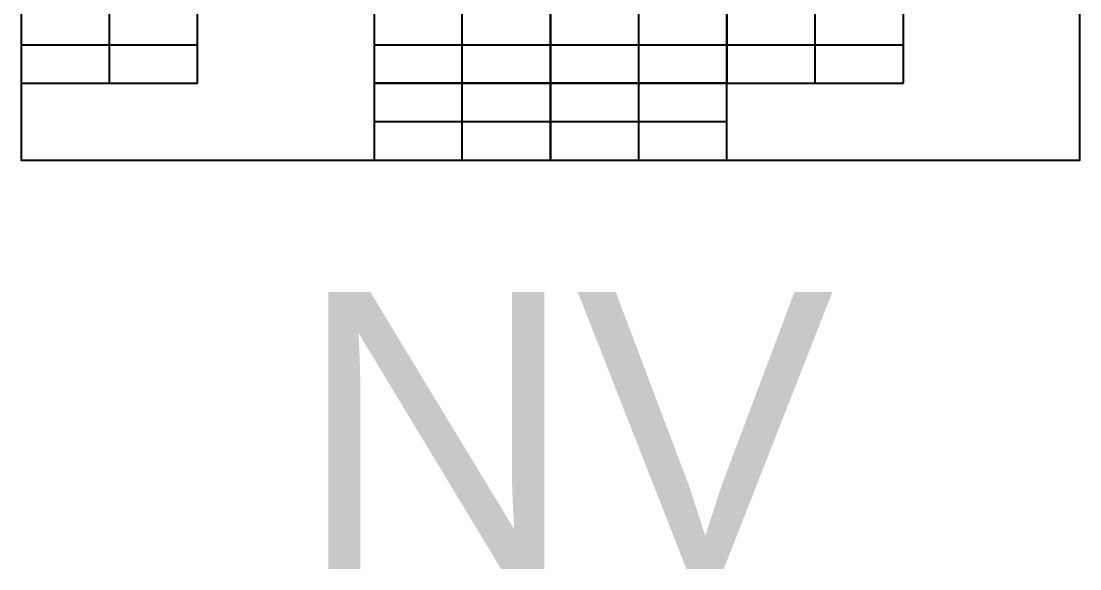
# Model space of a CAD drawing. Header units: millimetres. Extents: x 0.42 to 2.75, y -0.18 to 1.56.
# Drawn here: x 1.0634 to 1.5209, y -0.1767 to 0.0601 of the extents above; entities that cross this region are included whole.
import ezdxf

# ---------------------------------------------------------------- set-up
doc = ezdxf.new("R2010")
doc.units = ezdxf.units.MM
doc.header["$MEASUREMENT"] = 0
doc.layers.add('Default', color=7, linetype='Continuous', true_color=0x000000)
doc.layers.add('NV', color=7, linetype='Continuous', true_color=0x7d26cd)

msp = doc.modelspace()

# ---------------------------------------------------------------- linework, layer by layer
at = {"layer": 'NV'}
for p, q in [((1.06345, 0.0665, 0.0225), (1.06345, 0.03325, 0.0225)), ((1.06345, 0.0665, 0.045), (1.06345, 0.03325, 0.045)), ((1.06345, 0.0665), (1.06345, 0.03325)), ((1.06345, 0.0665, 0.0225), (1.06345, 0.03325, 0.0225)), ((1.1397, 0.03325, 0.0225), (1.1397, 0.0665, 0.0225)), ((1.1397, 0.03325, 0.045), (1.1397, 0.0665, 0.045)), ((1.1397, 0.03325), (1.1397, 0.0665)), ((1.1397, 0.03325, 0.0225), (1.1397, 0.0665, 0.0225)), ((1.21595, 0.0665, 0.09), (1.21595, 0.03325, 0.09)), ((1.21595, 0.0665, 0.1125), (1.21595, 0.03325, 0.1125)), ((1.21595, 0.0665, 0.0675), (1.21595, 0.03325, 0.0675)), ((1.21595, 0.0665, 0.09), (1.21595, 0.03325, 0.09)), ((1.21595, 0.0665, 0.045), (1.21595, 0.03325, 0.045)), ((1.21595, 0.0665, 0.0675), (1.21595, 0.03325, 0.0675)), ((1.21595, 0.0665, 0.0225), (1.21595, 0.03325, 0.0225)), ((1.21595, 0.0665, 0.045), (1.21595, 0.03325, 0.045)), ((1.21595, 0.0665), (1.21595, 0.03325)), ((1.21595, 0.0665, 0.0225), (1.21595, 0.03325, 0.0225)), ((1.2922, 0.0665, 0.045), (1.2922, 0.03325, 0.045)), ((1.2922, 0.0665, 0.0675), (1.2922, 0.03325, 0.0675)), ((1.2922, 0.0665, 0.0225), (1.2922, 0.03325, 0.0225)), ((1.2922, 0.0665, 0.045), (1.2922, 0.03325, 0.045)), ((1.2922, 0.0665), (1.2922, 0.03325)), ((1.2922, 0.0665, 0.0225), (1.2922, 0.03325, 0.0225)), ((1.2922, 0.03325, 0.09), (1.2922, 0.0665, 0.09)), ((1.2922, 0.03325, 0.1125), (1.2922, 0.0665, 0.1125)), ((1.2922, 0.03325, 0.0675), (1.2922, 0.0665, 0.0675)), ((1.2922, 0.03325, 0.09), (1.2922, 0.0665, 0.09)), ((1.2922, 0.03325, 0.045), (1.2922, 0.0665, 0.045)), ((1.2922, 0.03325, 0.0675), (1.2922, 0.0665, 0.0675)), ((1.2922, 0.03325, 0.0225), (1.2922, 0.0665, 0.0225)), ((1.2922, 0.03325, 0.045), (1.2922, 0.0665, 0.045)), ((1.2922, 0.03325), (1.2922, 0.0665)), ((1.2922, 0.03325, 0.0225), (1.2922, 0.0665, 0.0225)), ((1.36845, 0.0665), (1.36845, 0.03325)), ((1.36845, 0.0665, 0.0225), (1.36845, 0.03325, 0.0225)), ((1.36845, 0.03325, 0.045), (1.36845, 0.0665, 0.045)), ((1.36845, 0.03325, 0.0675), (1.36845, 0.0665, 0.0675)), ((1.36845, 0.03325, 0.0225), (1.36845, 0.0665, 0.0225)), ((1.36845, 0.03325, 0.045), (1.36845, 0.0665, 0.045)), ((1.36845, 0.03325), (1.36845, 0.0665)), ((1.36845, 0.03325, 0.0225), (1.36845, 0.0665, 0.0225)), ((1.4447, 0.03325), (1.4447, 0.0665)), ((1.4447, 0.03325, 0.0225), (1.4447, 0.0665, 0.0225)), ((1.06345, 0.03325, 0.0225), (1.1397, 0.03325, 0.0225)), ((1.06345, 0.03325, 0.045), (1.1397, 0.03325, 0.045)), ((1.06345, 0.03325, 0.0225), (1.06345, 0.03325, 0.045)), ((1.06345, 0.03325), (1.1397, 0.03325)), ((1.06345, 0.03325, 0.0225), (1.1397, 0.03325, 0.0225)), ((1.06345, 0.03325), (1.06345, 0.03325, 0.0225)), ((1.1397, 0.03325, 0.0225), (1.1397, 0.03325, 0.045)), ((1.1397, 0.03325), (1.1397, 0.03325, 0.0225)), ((1.21595, 0.03325, 0.09), (1.2922, 0.03325, 0.09)), ((1.21595, 0.03325, 0.1125), (1.2922, 0.03325, 0.1125)), ((1.21595, 0.03325, 0.09), (1.21595, 0.03325, 0.1125)), ((1.21595, 0.03325, 0.0675), (1.2922, 0.03325, 0.0675)), ((1.21595, 0.03325, 0.09), (1.2922, 0.03325, 0.09)), ((1.21595, 0.03325, 0.0675), (1.21595, 0.03325, 0.09)), ((1.21595, 0.03325, 0.045), (1.2922, 0.03325, 0.045)), ((1.21595, 0.03325, 0.0675), (1.2922, 0.03325, 0.0675)), ((1.21595, 0.03325, 0.045), (1.21595, 0.03325, 0.0675)), ((1.21595, 0.03325, 0.0225), (1.2922, 0.03325, 0.0225)), ((1.21595, 0.03325, 0.045), (1.2922, 0.03325, 0.045)), ((1.21595, 0.03325, 0.0225), (1.21595, 0.03325, 0.045)), ((1.21595, 0.03325), (1.2922, 0.03325)), ((1.21595, 0.03325, 0.0225), (1.2922, 0.03325, 0.0225)), ((1.21595, 0.03325), (1.21595, 0.03325, 0.0225)), ((1.2922, 0.03325, 0.045), (1.21595, 0.03325, 0.045)), ((1.21595, 0.03325, 0.045), (1.21595, 0, 0.045)), ((1.2922, 0.03325, 0.0675), (1.21595, 0.03325, 0.0675)), ((1.21595, 0.03325, 0.0675), (1.21595, 0, 0.0675)), ((1.21595, 0.03325, 0.045), (1.21595, 0.03325, 0.0675)), ((1.2922, 0.03325, 0.0225), (1.21595, 0.03325, 0.0225)), ((1.21595, 0.03325, 0.0225), (1.21595, 0, 0.0225)), ((1.2922, 0.03325, 0.045), (1.21595, 0.03325, 0.045)), ((1.21595, 0.03325, 0.045), (1.21595, 0, 0.045)), ((1.21595, 0.03325, 0.0225), (1.21595, 0.03325, 0.045)), ((1.2922, 0.03325), (1.21595, 0.03325)), ((1.21595, 0.03325), (1.21595, 0)), ((1.2922, 0.03325, 0.0225), (1.21595, 0.03325, 0.0225)), ((1.21595, 0.03325, 0.0225), (1.21595, 0, 0.0225)), ((1.21595, 0.03325), (1.21595, 0.03325, 0.0225)), ((1.2922, 0.03325, 0.045), (1.36845, 0.03325, 0.045)), ((1.2922, 0.03325, 0.0675), (1.36845, 0.03325, 0.0675)), ((1.2922, 0.03325, 0.045), (1.2922, 0.03325, 0.0675)), ((1.2922, 0.03325, 0.0225), (1.36845, 0.03325, 0.0225)), ((1.2922, 0.03325, 0.045), (1.36845, 0.03325, 0.045)), ((1.2922, 0.03325, 0.0225), (1.2922, 0.03325, 0.045)), ((1.2922, 0.03325), (1.36845, 0.03325)), ((1.2922, 0.03325, 0.0225), (1.36845, 0.03325, 0.0225)), ((1.2922, 0.03325), (1.2922, 0.03325, 0.0225)), ((1.36845, 0.03325), (1.2922, 0.03325)), ((1.2922, 0.03325), (1.2922, 0)), ((1.36845, 0.03325, 0.0225), (1.2922, 0.03325, 0.0225)), ((1.2922, 0.03325, 0.0225), (1.2922, 0, 0.0225)), ((1.2922, 0.03325), (1.2922, 0.03325, 0.0225)), ((1.2922, 0.03325, 0.09), (1.2922, 0.03325, 0.1125)), ((1.2922, 0.03325, 0.0675), (1.2922, 0.03325, 0.09)), ((1.2922, 0.03325, 0.045), (1.2922, 0.03325, 0.0675)), ((1.2922, 0.03325, 0.0225), (1.2922, 0.03325, 0.045)), ((1.2922, 0.03325), (1.2922, 0.03325, 0.0225)), ((1.2922, 0, 0.045), (1.2922, 0.03325, 0.045)), ((1.2922, 0, 0.0675), (1.2922, 0.03325, 0.0675)), ((1.2922, 0.03325, 0.045), (1.2922, 0.03325, 0.0675)), ((1.2922, 0, 0.0225), (1.2922, 0.03325, 0.0225)), ((1.2922, 0, 0.045), (1.2922, 0.03325, 0.045)), ((1.2922, 0.03325, 0.0225), (1.2922, 0.03325, 0.045)), ((1.2922, 0), (1.2922, 0.03325)), ((1.2922, 0, 0.0225), (1.2922, 0.03325, 0.0225)), ((1.2922, 0.03325), (1.2922, 0.03325, 0.0225)), ((1.36845, 0.03325), (1.4447, 0.03325)), ((1.36845, 0.03325, 0.0225), (1.4447, 0.03325, 0.0225)), ((1.36845, 0.03325), (1.36845, 0.03325, 0.0225)), ((1.36845, 0.03325, 0.045), (1.36845, 0.03325, 0.0675)), ((1.36845, 0.03325, 0.0225), (1.36845, 0.03325, 0.045)), ((1.36845, 0.03325), (1.36845, 0.03325, 0.0225)), ((1.36845, 0), (1.36845, 0.03325)), ((1.36845, 0, 0.0225), (1.36845, 0.03325, 0.0225)), ((1.36845, 0.03325), (1.36845, 0.03325, 0.0225)), ((1.4447, 0.03325), (1.4447, 0.03325, 0.0225)), ((1.21595, 0, 0.045), (1.2922, 0, 0.045)), ((1.21595, 0, 0.0675), (1.2922, 0, 0.0675)), ((1.21595, 0, 0.045), (1.21595, 0, 0.0675)), ((1.21595, 0, 0.0225), (1.2922, 0, 0.0225)), ((1.21595, 0, 0.045), (1.2922, 0, 0.045)), ((1.21595, 0, 0.0225), (1.21595, 0, 0.045)), ((1.21595, 0), (1.2922, 0)), ((1.21595, 0, 0.0225), (1.2922, 0, 0.0225)), ((1.21595, 0), (1.21595, 0, 0.0225)), ((1.2922, 0), (1.36845, 0)), ((1.2922, 0, 0.0225), (1.36845, 0, 0.0225)), ((1.2922, 0), (1.2922, 0, 0.0225)), ((1.2922, 0, 0.045), (1.2922, 0, 0.0675)), ((1.2922, 0, 0.0225), (1.2922, 0, 0.045)), ((1.2922, 0), (1.2922, 0, 0.0225)), ((1.36845, 0), (1.36845, 0, 0.0225))]:
    msp.add_line(p, q, dxfattribs=at)
for points in [[(1.06345, 0.4655, -0.0225), (1.06345, 0.23275, -0.0225), (1.06345, 0, -0.0225)], [(1.06345, 0.4655), (1.06345, 0.23275), (1.06345, 0)], [(1.52095, 0, -0.0225), (1.52095, 0.23275, -0.0225), (1.52095, 0.4655, -0.0225)], [(1.52095, 0), (1.52095, 0.23275), (1.52095, 0.4655)], [(1.06345, 0.0665, 0.03375), (1.06345, 0.04988, 0.03375), (1.06345, 0.03325, 0.03375)], [(1.06345, 0.0665, 0.01125), (1.06345, 0.04988, 0.01125), (1.06345, 0.03325, 0.01125)], [(1.10157, 0.03325, 0.0225), (1.10157, 0.04988, 0.0225), (1.10157, 0.0665, 0.0225)], [(1.10157, 0.03325, 0.045), (1.10157, 0.04988, 0.045), (1.10157, 0.0665, 0.045)], [(1.10157, 0.03325), (1.10157, 0.04988), (1.10157, 0.0665)], [(1.10157, 0.03325, 0.0225), (1.10157, 0.04988, 0.0225), (1.10157, 0.0665, 0.0225)], [(1.1397, 0.03325, 0.03375), (1.1397, 0.04988, 0.03375), (1.1397, 0.0665, 0.03375)], [(1.1397, 0.03325, 0.01125), (1.1397, 0.04988, 0.01125), (1.1397, 0.0665, 0.01125)], [(1.21595, 0.0665, 0.10125), (1.21595, 0.04988, 0.10125), (1.21595, 0.03325, 0.10125)], [(1.21595, 0.0665, 0.07875), (1.21595, 0.04988, 0.07875), (1.21595, 0.03325, 0.07875)], [(1.21595, 0.0665, 0.05625), (1.21595, 0.04988, 0.05625), (1.21595, 0.03325, 0.05625)], [(1.21595, 0.0665, 0.03375), (1.21595, 0.04988, 0.03375), (1.21595, 0.03325, 0.03375)], [(1.21595, 0.0665, 0.01125), (1.21595, 0.04988, 0.01125), (1.21595, 0.03325, 0.01125)], [(1.25407, 0.03325, 0.09), (1.25407, 0.04988, 0.09), (1.25407, 0.0665, 0.09)], [(1.25407, 0.03325, 0.1125), (1.25407, 0.04988, 0.1125), (1.25407, 0.0665, 0.1125)], [(1.25407, 0.03325, 0.0675), (1.25407, 0.04988, 0.0675), (1.25407, 0.0665, 0.0675)], [(1.25407, 0.03325, 0.09), (1.25407, 0.04988, 0.09), (1.25407, 0.0665, 0.09)], [(1.25407, 0.03325, 0.045), (1.25407, 0.04988, 0.045), (1.25407, 0.0665, 0.045)], [(1.25407, 0.03325, 0.0675), (1.25407, 0.04988, 0.0675), (1.25407, 0.0665, 0.0675)], [(1.25407, 0.03325, 0.0225), (1.25407, 0.04988, 0.0225), (1.25407, 0.0665, 0.0225)], [(1.25407, 0.03325, 0.045), (1.25407, 0.04988, 0.045), (1.25407, 0.0665, 0.045)], [(1.25407, 0.03325), (1.25407, 0.04988), (1.25407, 0.0665)], [(1.25407, 0.03325, 0.0225), (1.25407, 0.04988, 0.0225), (1.25407, 0.0665, 0.0225)], [(1.2922, 0.0665, 0.05625), (1.2922, 0.04988, 0.05625), (1.2922, 0.03325, 0.05625)], [(1.2922, 0.0665, 0.03375), (1.2922, 0.04988, 0.03375), (1.2922, 0.03325, 0.03375)], [(1.2922, 0.0665, 0.01125), (1.2922, 0.04988, 0.01125), (1.2922, 0.03325, 0.01125)], [(1.2922, 0.03325, 0.10125), (1.2922, 0.04988, 0.10125), (1.2922, 0.0665, 0.10125)], [(1.2922, 0.03325, 0.07875), (1.2922, 0.04988, 0.07875), (1.2922, 0.0665, 0.07875)], [(1.2922, 0.03325, 0.05625), (1.2922, 0.04988, 0.05625), (1.2922, 0.0665, 0.05625)], [(1.2922, 0.03325, 0.03375), (1.2922, 0.04988, 0.03375), (1.2922, 0.0665, 0.03375)], [(1.2922, 0.03325, 0.01125), (1.2922, 0.04988, 0.01125), (1.2922, 0.0665, 0.01125)], [(1.33032, 0.03325, 0.045), (1.33032, 0.04988, 0.045), (1.33032, 0.0665, 0.045)], [(1.33032, 0.03325, 0.0675), (1.33032, 0.04988, 0.0675), (1.33032, 0.0665, 0.0675)], [(1.33032, 0.03325, 0.0225), (1.33032, 0.04988, 0.0225), (1.33032, 0.0665, 0.0225)], [(1.33032, 0.03325, 0.045), (1.33032, 0.04988, 0.045), (1.33032, 0.0665, 0.045)], [(1.33032, 0.03325), (1.33032, 0.04988), (1.33032, 0.0665)], [(1.33032, 0.03325, 0.0225), (1.33032, 0.04988, 0.0225), (1.33032, 0.0665, 0.0225)], [(1.36845, 0.0665, 0.01125), (1.36845, 0.04988, 0.01125), (1.36845, 0.03325, 0.01125)], [(1.36845, 0.03325, 0.05625), (1.36845, 0.04988, 0.05625), (1.36845, 0.0665, 0.05625)], [(1.36845, 0.03325, 0.03375), (1.36845, 0.04988, 0.03375), (1.36845, 0.0665, 0.03375)], [(1.36845, 0.03325, 0.01125), (1.36845, 0.04988, 0.01125), (1.36845, 0.0665, 0.01125)], [(1.40657, 0.03325), (1.40657, 0.04988), (1.40657, 0.0665)], [(1.40657, 0.03325, 0.0225), (1.40657, 0.04988, 0.0225), (1.40657, 0.0665, 0.0225)], [(1.4447, 0.03325, 0.01125), (1.4447, 0.04988, 0.01125), (1.4447, 0.0665, 0.01125)], [(1.06345, 0.04988, 0.0225), (1.06345, 0.04988, 0.03375), (1.06345, 0.04988, 0.045)], [(1.06345, 0.04988, 0.0225), (1.10157, 0.04988, 0.0225), (1.1397, 0.04988, 0.0225)], [(1.06345, 0.04988, 0.045), (1.10157, 0.04988, 0.045), (1.1397, 0.04988, 0.045)], [(1.06345, 0.04988), (1.06345, 0.04988, 0.01125), (1.06345, 0.04988, 0.0225)], [(1.06345, 0.04988), (1.10157, 0.04988), (1.1397, 0.04988)], [(1.06345, 0.04988, 0.0225), (1.10157, 0.04988, 0.0225), (1.1397, 0.04988, 0.0225)], [(1.1397, 0.04988, 0.0225), (1.1397, 0.04988, 0.03375), (1.1397, 0.04988, 0.045)], [(1.1397, 0.04988), (1.1397, 0.04988, 0.01125), (1.1397, 0.04988, 0.0225)], [(1.21595, 0.04988, 0.09), (1.21595, 0.04988, 0.10125), (1.21595, 0.04988, 0.1125)], [(1.21595, 0.04988, 0.09), (1.25407, 0.04988, 0.09), (1.2922, 0.04988, 0.09)], [(1.21595, 0.04988, 0.1125), (1.25407, 0.04988, 0.1125), (1.2922, 0.04988, 0.1125)], [(1.21595, 0.04988, 0.0675), (1.21595, 0.04988, 0.07875), (1.21595, 0.04988, 0.09)], [(1.21595, 0.04988, 0.0675), (1.25407, 0.04988, 0.0675), (1.2922, 0.04988, 0.0675)], [(1.21595, 0.04988, 0.09), (1.25407, 0.04988, 0.09), (1.2922, 0.04988, 0.09)], [(1.21595, 0.04988, 0.045), (1.21595, 0.04988, 0.05625), (1.21595, 0.04988, 0.0675)], [(1.21595, 0.04988, 0.045), (1.25407, 0.04988, 0.045), (1.2922, 0.04988, 0.045)], [(1.21595, 0.04988, 0.0675), (1.25407, 0.04988, 0.0675), (1.2922, 0.04988, 0.0675)], [(1.21595, 0.04988, 0.0225), (1.21595, 0.04988, 0.03375), (1.21595, 0.04988, 0.045)], [(1.21595, 0.04988, 0.0225), (1.25407, 0.04988, 0.0225), (1.2922, 0.04988, 0.0225)], [(1.21595, 0.04988, 0.045), (1.25407, 0.04988, 0.045), (1.2922, 0.04988, 0.045)], [(1.21595, 0.04988), (1.21595, 0.04988, 0.01125), (1.21595, 0.04988, 0.0225)], [(1.21595, 0.04988), (1.25407, 0.04988), (1.2922, 0.04988)], [(1.21595, 0.04988, 0.0225), (1.25407, 0.04988, 0.0225), (1.2922, 0.04988, 0.0225)], [(1.2922, 0.04988, 0.045), (1.2922, 0.04988, 0.05625), (1.2922, 0.04988, 0.0675)], [(1.2922, 0.04988, 0.045), (1.33032, 0.04988, 0.045), (1.36845, 0.04988, 0.045)], [(1.2922, 0.04988, 0.0675), (1.33032, 0.04988, 0.0675), (1.36845, 0.04988, 0.0675)], [(1.2922, 0.04988, 0.0225), (1.2922, 0.04988, 0.03375), (1.2922, 0.04988, 0.045)], [(1.2922, 0.04988, 0.0225), (1.33032, 0.04988, 0.0225), (1.36845, 0.04988, 0.0225)], [(1.2922, 0.04988, 0.045), (1.33032, 0.04988, 0.045), (1.36845, 0.04988, 0.045)], [(1.2922, 0.04988), (1.2922, 0.04988, 0.01125), (1.2922, 0.04988, 0.0225)], [(1.2922, 0.04988), (1.33032, 0.04988), (1.36845, 0.04988)], [(1.2922, 0.04988, 0.0225), (1.33032, 0.04988, 0.0225), (1.36845, 0.04988, 0.0225)], [(1.2922, 0.04988, 0.09), (1.2922, 0.04988, 0.10125), (1.2922, 0.04988, 0.1125)], [(1.2922, 0.04988, 0.0675), (1.2922, 0.04988, 0.07875), (1.2922, 0.04988, 0.09)], [(1.2922, 0.04988, 0.045), (1.2922, 0.04988, 0.05625), (1.2922, 0.04988, 0.0675)], [(1.2922, 0.04988, 0.0225), (1.2922, 0.04988, 0.03375), (1.2922, 0.04988, 0.045)], [(1.2922, 0.04988), (1.2922, 0.04988, 0.01125), (1.2922, 0.04988, 0.0225)], [(1.36845, 0.04988), (1.36845, 0.04988, 0.01125), (1.36845, 0.04988, 0.0225)], [(1.36845, 0.04988), (1.40657, 0.04988), (1.4447, 0.04988)], [(1.36845, 0.04988, 0.0225), (1.40657, 0.04988, 0.0225), (1.4447, 0.04988, 0.0225)], [(1.36845, 0.04988, 0.045), (1.36845, 0.04988, 0.05625), (1.36845, 0.04988, 0.0675)], [(1.36845, 0.04988, 0.0225), (1.36845, 0.04988, 0.03375), (1.36845, 0.04988, 0.045)], [(1.36845, 0.04988), (1.36845, 0.04988, 0.01125), (1.36845, 0.04988, 0.0225)], [(1.4447, 0.04988), (1.4447, 0.04988, 0.01125), (1.4447, 0.04988, 0.0225)], [(1.06345, 0.03325, 0.03375), (1.10157, 0.03325, 0.03375), (1.1397, 0.03325, 0.03375)], [(1.06345, 0.03325, 0.01125), (1.10157, 0.03325, 0.01125), (1.1397, 0.03325, 0.01125)], [(1.10157, 0.03325, 0.0225), (1.10157, 0.03325, 0.03375), (1.10157, 0.03325, 0.045)], [(1.10157, 0.03325), (1.10157, 0.03325, 0.01125), (1.10157, 0.03325, 0.0225)], [(1.21595, 0.03325, 0.10125), (1.25407, 0.03325, 0.10125), (1.2922, 0.03325, 0.10125)], [(1.21595, 0.03325, 0.07875), (1.25407, 0.03325, 0.07875), (1.2922, 0.03325, 0.07875)], [(1.21595, 0.03325, 0.05625), (1.25407, 0.03325, 0.05625), (1.2922, 0.03325, 0.05625)], [(1.21595, 0.03325, 0.03375), (1.25407, 0.03325, 0.03375), (1.2922, 0.03325, 0.03375)], [(1.21595, 0.03325, 0.01125), (1.25407, 0.03325, 0.01125), (1.2922, 0.03325, 0.01125)], [(1.2922, 0.03325, 0.05625), (1.25407, 0.03325, 0.05625), (1.21595, 0.03325, 0.05625)], [(1.21595, 0.03325, 0.05625), (1.21595, 0.01663, 0.05625), (1.21595, 0, 0.05625)], [(1.2922, 0.03325, 0.03375), (1.25407, 0.03325, 0.03375), (1.21595, 0.03325, 0.03375)], [(1.21595, 0.03325, 0.03375), (1.21595, 0.01663, 0.03375), (1.21595, 0, 0.03375)], [(1.2922, 0.03325, 0.01125), (1.25407, 0.03325, 0.01125), (1.21595, 0.03325, 0.01125)], [(1.21595, 0.03325, 0.01125), (1.21595, 0.01663, 0.01125), (1.21595, 0, 0.01125)], [(1.25407, 0.03325, 0.09), (1.25407, 0.03325, 0.10125), (1.25407, 0.03325, 0.1125)], [(1.25407, 0.03325, 0.0675), (1.25407, 0.03325, 0.07875), (1.25407, 0.03325, 0.09)], [(1.25407, 0.03325, 0.045), (1.25407, 0.03325, 0.05625), (1.25407, 0.03325, 0.0675)], [(1.25407, 0.03325, 0.0225), (1.25407, 0.03325, 0.03375), (1.25407, 0.03325, 0.045)], [(1.25407, 0.03325), (1.25407, 0.03325, 0.01125), (1.25407, 0.03325, 0.0225)], [(1.25407, 0.03325, 0.045), (1.25407, 0.03325, 0.05625), (1.25407, 0.03325, 0.0675)], [(1.25407, 0, 0.045), (1.25407, 0.01663, 0.045), (1.25407, 0.03325, 0.045)], [(1.25407, 0, 0.0675), (1.25407, 0.01663, 0.0675), (1.25407, 0.03325, 0.0675)], [(1.25407, 0.03325, 0.0225), (1.25407, 0.03325, 0.03375), (1.25407, 0.03325, 0.045)], [(1.25407, 0, 0.0225), (1.25407, 0.01663, 0.0225), (1.25407, 0.03325, 0.0225)], [(1.25407, 0, 0.045), (1.25407, 0.01663, 0.045), (1.25407, 0.03325, 0.045)], [(1.25407, 0.03325), (1.25407, 0.03325, 0.01125), (1.25407, 0.03325, 0.0225)], [(1.25407, 0), (1.25407, 0.01663), (1.25407, 0.03325)], [(1.25407, 0, 0.0225), (1.25407, 0.01663, 0.0225), (1.25407, 0.03325, 0.0225)], [(1.2922, 0.03325, 0.05625), (1.33032, 0.03325, 0.05625), (1.36845, 0.03325, 0.05625)], [(1.2922, 0.03325, 0.03375), (1.33032, 0.03325, 0.03375), (1.36845, 0.03325, 0.03375)], [(1.2922, 0.03325, 0.01125), (1.33032, 0.03325, 0.01125), (1.36845, 0.03325, 0.01125)], [(1.36845, 0.03325, 0.01125), (1.33032, 0.03325, 0.01125), (1.2922, 0.03325, 0.01125)], [(1.2922, 0.03325, 0.01125), (1.2922, 0.01663, 0.01125), (1.2922, 0, 0.01125)], [(1.2922, 0, 0.05625), (1.2922, 0.01663, 0.05625), (1.2922, 0.03325, 0.05625)], [(1.2922, 0, 0.03375), (1.2922, 0.01663, 0.03375), (1.2922, 0.03325, 0.03375)], [(1.2922, 0, 0.01125), (1.2922, 0.01663, 0.01125), (1.2922, 0.03325, 0.01125)], [(1.33032, 0.03325, 0.045), (1.33032, 0.03325, 0.05625), (1.33032, 0.03325, 0.0675)], [(1.33032, 0.03325, 0.0225), (1.33032, 0.03325, 0.03375), (1.33032, 0.03325, 0.045)], [(1.33032, 0.03325), (1.33032, 0.03325, 0.01125), (1.33032, 0.03325, 0.0225)], [(1.33032, 0.03325), (1.33032, 0.03325, 0.01125), (1.33032, 0.03325, 0.0225)], [(1.33032, 0), (1.33032, 0.01663), (1.33032, 0.03325)], [(1.33032, 0, 0.0225), (1.33032, 0.01663, 0.0225), (1.33032, 0.03325, 0.0225)], [(1.36845, 0.03325, 0.01125), (1.40657, 0.03325, 0.01125), (1.4447, 0.03325, 0.01125)], [(1.36845, 0, 0.01125), (1.36845, 0.01663, 0.01125), (1.36845, 0.03325, 0.01125)], [(1.40657, 0.03325), (1.40657, 0.03325, 0.01125), (1.40657, 0.03325, 0.0225)], [(1.21595, 0.01663, 0.045), (1.21595, 0.01663, 0.05625), (1.21595, 0.01663, 0.0675)], [(1.21595, 0.01663, 0.045), (1.25407, 0.01663, 0.045), (1.2922, 0.01663, 0.045)], [(1.21595, 0.01663, 0.0675), (1.25407, 0.01663, 0.0675), (1.2922, 0.01663, 0.0675)], [(1.21595, 0.01663, 0.0225), (1.21595, 0.01663, 0.03375), (1.21595, 0.01663, 0.045)], [(1.21595, 0.01663, 0.0225), (1.25407, 0.01663, 0.0225), (1.2922, 0.01663, 0.0225)], [(1.21595, 0.01663, 0.045), (1.25407, 0.01663, 0.045), (1.2922, 0.01663, 0.045)], [(1.21595, 0.01663), (1.21595, 0.01663, 0.01125), (1.21595, 0.01663, 0.0225)], [(1.21595, 0.01663), (1.25407, 0.01663), (1.2922, 0.01663)], [(1.21595, 0.01663, 0.0225), (1.25407, 0.01663, 0.0225), (1.2922, 0.01663, 0.0225)], [(1.2922, 0.01663), (1.2922, 0.01663, 0.01125), (1.2922, 0.01663, 0.0225)], [(1.2922, 0.01663), (1.33032, 0.01663), (1.36845, 0.01663)], [(1.2922, 0.01663, 0.0225), (1.33032, 0.01663, 0.0225), (1.36845, 0.01663, 0.0225)], [(1.2922, 0.01663, 0.045), (1.2922, 0.01663, 0.05625), (1.2922, 0.01663, 0.0675)], [(1.2922, 0.01663, 0.0225), (1.2922, 0.01663, 0.03375), (1.2922, 0.01663, 0.045)], [(1.2922, 0.01663), (1.2922, 0.01663, 0.01125), (1.2922, 0.01663, 0.0225)], [(1.36845, 0.01663), (1.36845, 0.01663, 0.01125), (1.36845, 0.01663, 0.0225)], [(1.06345, 0, -0.0225), (1.06345, 0, -0.01125), (1.06345, 0)], [(1.06345, 0, -0.0225), (1.2922, 0, -0.0225), (1.52095, 0, -0.0225)], [(1.06345, 0), (1.2922, 0), (1.52095, 0)], [(1.21595, 0, 0.05625), (1.25407, 0, 0.05625), (1.2922, 0, 0.05625)], [(1.21595, 0, 0.03375), (1.25407, 0, 0.03375), (1.2922, 0, 0.03375)], [(1.21595, 0, 0.01125), (1.25407, 0, 0.01125), (1.2922, 0, 0.01125)], [(1.25407, 0, 0.045), (1.25407, 0, 0.05625), (1.25407, 0, 0.0675)], [(1.25407, 0, 0.0225), (1.25407, 0, 0.03375), (1.25407, 0, 0.045)], [(1.25407, 0), (1.25407, 0, 0.01125), (1.25407, 0, 0.0225)], [(1.2922, 0, 0.01125), (1.33032, 0, 0.01125), (1.36845, 0, 0.01125)], [(1.33032, 0), (1.33032, 0, 0.01125), (1.33032, 0, 0.0225)], [(1.52095, 0, -0.0225), (1.52095, 0, -0.01125), (1.52095, 0)]]:
    msp.add_open_spline(points, degree=2, dxfattribs=at)

# ---------------------------------------------------------------- texts
at = {"layer": 'Default', "insert": (1.18244, -0.05697), "char_height": 0.119738, "width": 0.3382959, "attachment_point": 1, "line_spacing_factor": 0.963855}
msp.add_mtext('\\fHelvetica;NV', dxfattribs=at)

doc.saveas('drawing.dxf')
